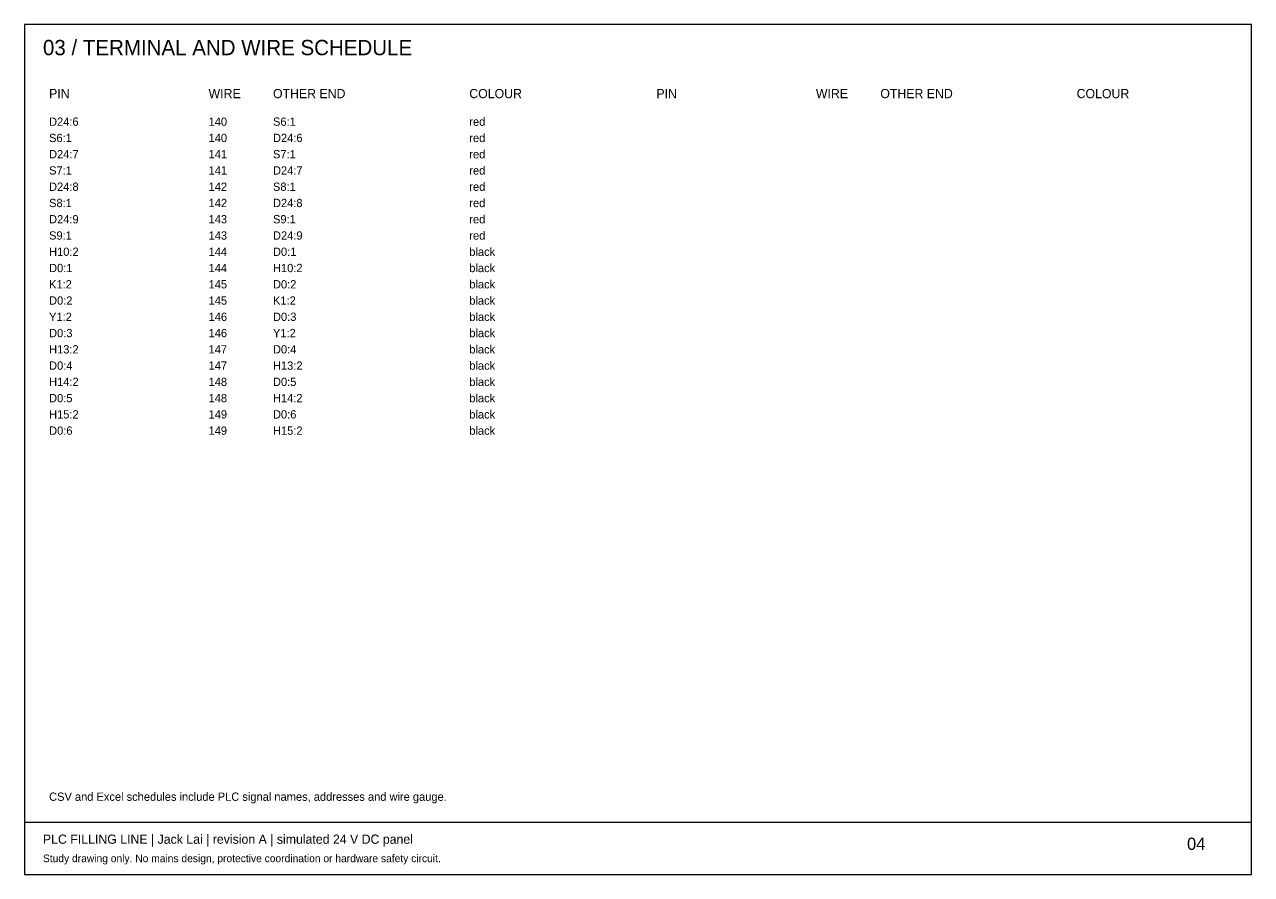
# Model space of a CAD drawing. Header units: millimetres. Extents: x 10 to 2610, y 10 to 287.
# Drawn here: x 1330 to 1730, y 10 to 287 of the extents above; entities that cross this region are included whole.
import ezdxf

# ---------------------------------------------------------------- set-up
doc = ezdxf.new("R2010")
doc.units = ezdxf.units.MM
doc.layers.add('SHEET_4', color=7, linetype='Continuous')

msp = doc.modelspace()

# ---------------------------------------------------------------- linework, layer by layer
at = {"layer": 'SHEET_4'}
msp.add_line((1330, 27), (1730, 27), dxfattribs=at)
msp.add_lwpolyline([(1330, 10), (1730, 10), (1730, 287), (1330, 287)], close=True, dxfattribs=at)

# ---------------------------------------------------------------- texts
for s, height, p in [('03 / TERMINAL AND WIRE SCHEDULE', 5, (1336, 277)), ('PIN', 3, (1338, 263)), ('WIRE', 3, (1390, 263)), ('OTHER END', 3, (1411, 263)), ('COLOUR', 3, (1475, 263)), ('PIN', 3, (1536, 263)), ('WIRE', 3, (1588, 263)), ('OTHER END', 3, (1609, 263)), ('COLOUR', 3, (1673, 263)), ('D24:6', 2.7, (1338, 254)), ('140', 2.7, (1390, 254)), ('S6:1', 2.7, (1411, 254)), ('red', 2.7, (1475, 254)), ('S6:1', 2.7, (1338, 248.7)), ('140', 2.7, (1390, 248.7)), ('D24:6', 2.7, (1411, 248.7)), ('red', 2.7, (1475, 248.7)), ('D24:7', 2.7, (1338, 243.4)), ('141', 2.7, (1390, 243.4)), ('S7:1', 2.7, (1411, 243.4)), ('red', 2.7, (1475, 243.4)), ('S7:1', 2.7, (1338, 238.1)), ('141', 2.7, (1390, 238.1)), ('D24:7', 2.7, (1411, 238.1)), ('red', 2.7, (1475, 238.1)), ('D24:8', 2.7, (1338, 232.8)), ('142', 2.7, (1390, 232.8)), ('S8:1', 2.7, (1411, 232.8)), ('red', 2.7, (1475, 232.8)), ('S8:1', 2.7, (1338, 227.5)), ('142', 2.7, (1390, 227.5)), ('D24:8', 2.7, (1411, 227.5)), ('red', 2.7, (1475, 227.5)), ('D24:9', 2.7, (1338, 222.2)), ('143', 2.7, (1390, 222.2)), ('S9:1', 2.7, (1411, 222.2)), ('red', 2.7, (1475, 222.2)), ('S9:1', 2.7, (1338, 216.9)), ('143', 2.7, (1390, 216.9)), ('D24:9', 2.7, (1411, 216.9)), ('red', 2.7, (1475, 216.9)), ('H10:2', 2.7, (1338, 211.6)), ('144', 2.7, (1390, 211.6)), ('D0:1', 2.7, (1411, 211.6)), ('black', 2.7, (1475, 211.6)), ('D0:1', 2.7, (1338, 206.3)), ('144', 2.7, (1390, 206.3)), ('H10:2', 2.7, (1411, 206.3)), ('black', 2.7, (1475, 206.3)), ('K1:2', 2.7, (1338, 201)), ('145', 2.7, (1390, 201)), ('D0:2', 2.7, (1411, 201)), ('black', 2.7, (1475, 201)), ('D0:2', 2.7, (1338, 195.7)), ('145', 2.7, (1390, 195.7)), ('K1:2', 2.7, (1411, 195.7)), ('black', 2.7, (1475, 195.7)), ('Y1:2', 2.7, (1338, 190.4)), ('146', 2.7, (1390, 190.4)), ('D0:3', 2.7, (1411, 190.4)), ('black', 2.7, (1475, 190.4)), ('D0:3', 2.7, (1338, 185.1)), ('146', 2.7, (1390, 185.1)), ('Y1:2', 2.7, (1411, 185.1)), ('black', 2.7, (1475, 185.1)), ('H13:2', 2.7, (1338, 179.8)), ('147', 2.7, (1390, 179.8)), ('D0:4', 2.7, (1411, 179.8)), ('black', 2.7, (1475, 179.8)), ('D0:4', 2.7, (1338, 174.5)), ('147', 2.7, (1390, 174.5)), ('H13:2', 2.7, (1411, 174.5)), ('black', 2.7, (1475, 174.5)), ('black', 2.7, (1475, 169.2)), ('H14:2', 2.7, (1338, 169.2)), ('148', 2.7, (1390, 169.2)), ('D0:5', 2.7, (1411, 169.2)), ('D0:5', 2.7, (1338, 163.9)), ('148', 2.7, (1390, 163.9)), ('H14:2', 2.7, (1411, 163.9)), ('black', 2.7, (1475, 163.9)), ('H15:2', 2.7, (1338, 158.6)), ('149', 2.7, (1390, 158.6)), ('D0:6', 2.7, (1411, 158.6)), ('black', 2.7, (1475, 158.6)), ('D0:6', 2.7, (1338, 153.3)), ('149', 2.7, (1390, 153.3)), ('H15:2', 2.7, (1411, 153.3)), ('black', 2.7, (1475, 153.3)), ('CSV and Excel schedules include PLC signal names, addresses and wire gauge.', 2.7, (1338, 34)), ('PLC FILLING LINE | Jack Lai | revision A | simulated 24 V DC panel', 3, (1336, 20)), ('04', 4, (1709, 18)), ('Study drawing only. No mains design, protective coordination or hardware safety circuit.', 2.5, (1336, 14))]:
    msp.add_text(s, height=height, dxfattribs=at).set_placement(p)

doc.saveas('drawing.dxf')
